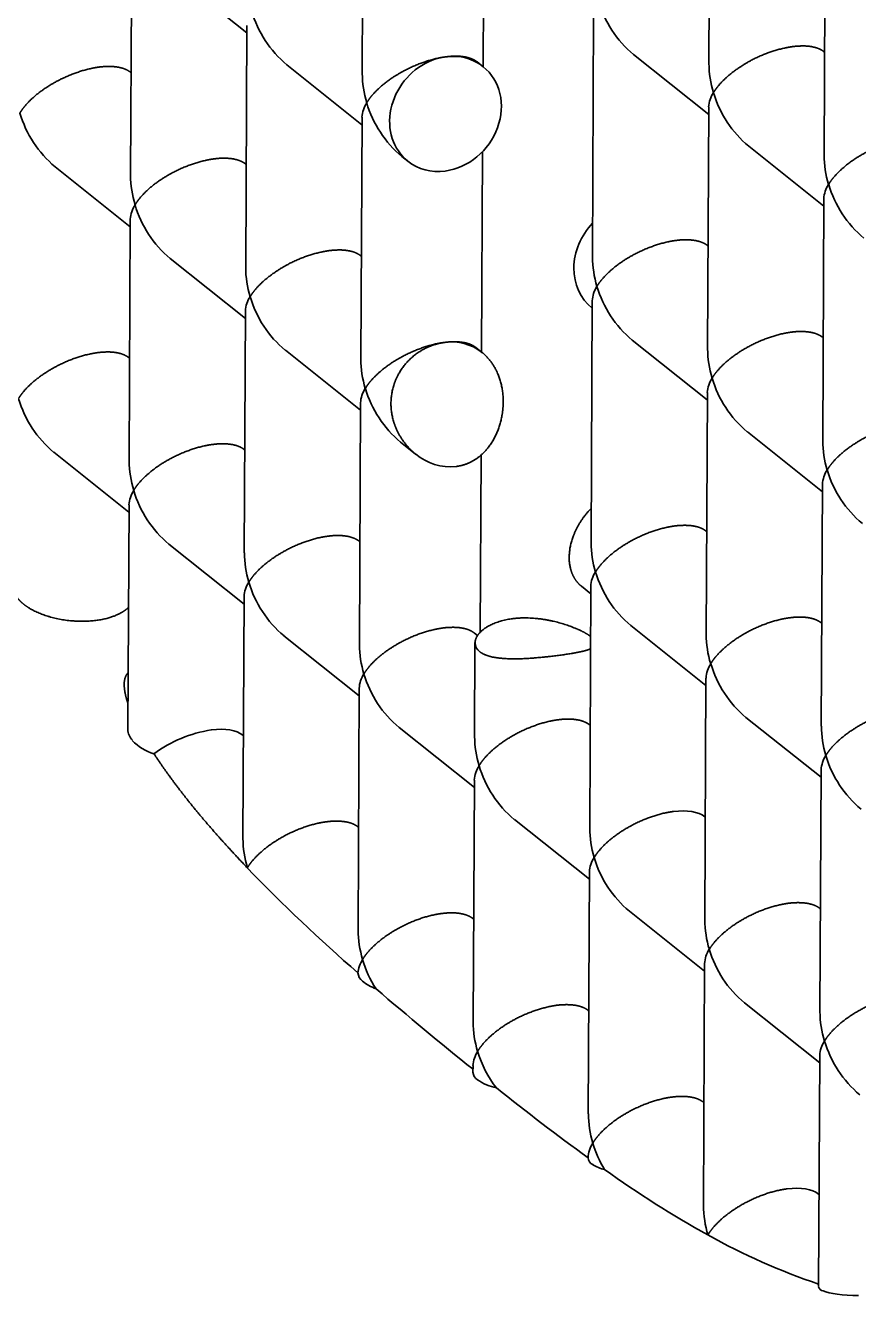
# Model space of a CAD drawing. Extents: x 23 to 587, y 4 to 413.
# Drawn here: x 420.53 to 423.98, y 117.92 to 123.18 of the extents above; entities that cross this region are included whole.
import ezdxf

# ---------------------------------------------------------------- set-up
doc = ezdxf.new("R2010")
doc.units = 0
doc.layers.get('0').update_dxf_attribs({"lineweight": 13})

# ---------------------------------------------------------------- blocks, each defined once
blk = doc.blocks.new('BLOCK6941')
at = {"color": 7, "lineweight": 35, "ltscale": 0.050027}
for p, q in [((-5.698, -38.043), (-5.708, -40.044)), ((-8.569, -38.127), (-8.579, -40.128)), ((-4.745, -38.802), (-4.755, -40.803)), ((-10.487, -38.971), (-10.496, -40.972)), ((-6.663, -39.646), (-6.673, -41.647)), ((-9.534, -39.731), (-9.543, -41.732)), ((-5.71, -40.405), (-5.719, -42.406)), ((-8.58, -40.49), (-8.59, -42.491)), ((-4.757, -41.165), (-4.766, -43.166)), ((-10.498, -41.334), (-10.508, -43.335)), ((-6.674, -42.009), (-6.684, -44.01)), ((-9.545, -42.093), (-9.555, -44.094)), ((-5.721, -42.768), (-5.731, -44.769)), ((-8.592, -42.853), (-8.601, -44.854)), ((-4.768, -43.527), (-4.778, -45.528)), ((-9.556, -44.456), (-9.566, -46.457)), ((-6.686, -44.371), (-6.695, -46.372)), ((-5.733, -45.131), (-5.742, -47.132)), ((-8.603, -45.215), (-8.613, -47.216)), ((-4.779, -45.89), (-4.789, -47.891)), ((-7.65, -45.975), (-7.66, -47.976)), ((-6.697, -46.734), (-6.707, -48.735)), ((-5.744, -47.493), (-5.754, -49.495))]:
    blk.add_line(p, q, dxfattribs=at)
at = {"color": 7, "lineweight": 35, "ltscale": 0.04149}
for p, q in [((-7.57, -38.412), (-7.578, -40.072)), ((-7.582, -40.775), (-7.59, -42.434))]:
    blk.add_line(p, q, dxfattribs=at)
at = {"color": 7, "lineweight": 35, "ltscale": 0.019884}
for p, q in [((-9.534, -39.792), (-10.156, -39.297)), ((-5.71, -40.467), (-6.332, -39.971)), ((-8.581, -40.552), (-9.203, -40.056)), ((-4.757, -41.226), (-5.379, -40.731)), ((-10.498, -41.396), (-11.12, -40.9)), ((-9.545, -42.155), (-10.167, -41.659)), ((-5.722, -42.83), (-6.344, -42.334)), ((-8.592, -42.914), (-9.214, -42.419)), ((-4.768, -43.589), (-5.39, -43.093)), ((-10.51, -43.758), (-11.132, -43.263)), ((-9.557, -44.518), (-10.179, -44.022)), ((-5.733, -45.192), (-6.355, -44.697)), ((-8.603, -45.277), (-9.226, -44.781)), ((-4.78, -45.952), (-5.402, -45.456)), ((-7.65, -46.036), (-8.272, -45.541)), ((-6.697, -46.796), (-7.319, -46.3)), ((-5.744, -47.555), (-6.366, -47.059)), ((-4.791, -48.314), (-5.413, -47.819))]:
    blk.add_line(p, q, dxfattribs=at)
at = {"color": 7, "lineweight": 35, "ltscale": 0.001572}
for p, q in [((-7.577, -40.072), (-7.627, -40.033)), ((-8.201, -40.854), (-8.25, -40.815))]:
    blk.add_line(p, q, dxfattribs=at)
at = {"color": 7, "lineweight": 35, "ltscale": 0.00016101}
for p, q in [((-4.751, -39.953), (-4.756, -39.948)), ((-10.492, -40.122), (-10.497, -40.118)), ((-9.539, -40.881), (-9.544, -40.877)), ((-5.715, -41.556), (-5.72, -41.552)), ((-8.586, -41.641), (-8.591, -41.637)), ((-4.762, -42.315), (-4.767, -42.311)), ((-10.503, -42.485), (-10.509, -42.481)), ((-9.55, -43.244), (-9.555, -43.24)), ((-5.727, -43.919), (-5.732, -43.915)), ((-8.597, -44.003), (-8.602, -43.999)), ((-4.774, -44.678), (-4.779, -44.674)), ((-6.691, -45.522), (-6.696, -45.518)), ((-5.738, -46.281), (-5.743, -46.277)), ((-8.609, -46.366), (-8.614, -46.362)), ((-4.785, -47.041), (-4.79, -47.037)), ((-7.656, -47.125), (-7.661, -47.121)), ((-6.703, -47.885), (-6.708, -47.881)), ((-5.749, -48.644), (-5.754, -48.64)), ((-4.796, -49.403), (-4.801, -49.399))]:
    blk.add_line(p, q, dxfattribs=at)
at = {"color": 7, "lineweight": 35, "ltscale": 0.001623}
blk.add_line((-7.587, -42.436), (-7.638, -42.396), dxfattribs=at)
at = {"color": 7, "lineweight": 35, "ltscale": 0.004003}
blk.add_line((-8.136, -43.278), (-8.261, -43.178), dxfattribs=at)
at = {"color": 7, "lineweight": 35, "ltscale": 0.036655}
blk.add_line((-7.594, -43.285), (-7.601, -44.751), dxfattribs=at)
at = {"color": 7, "lineweight": 35, "ltscale": 0.046465}
blk.add_line((-10.509, -43.697), (-10.518, -45.555), dxfattribs=at)
at = {"color": 7, "lineweight": 35, "ltscale": 0.002466}
blk.add_line((-6.686, -44.433), (-6.763, -44.371), dxfattribs=at)
at = {"color": 7, "lineweight": 35, "ltscale": 0.00081739}
blk.add_line((-7.624, -44.779), (-7.649, -44.759), dxfattribs=at)
at = {"color": 7, "lineweight": 35, "ltscale": 0.019329}
blk.add_line((-7.645, -44.84), (-7.648, -45.613), dxfattribs=at)
at = {"color": 7, "lineweight": 35, "ltscale": 0.000160907}
blk.add_line((-9.562, -45.607), (-9.567, -45.603), dxfattribs=at)
at = {"color": 7, "lineweight": 35, "ltscale": 0.001377}
blk.add_line((-7.661, -48.337), (-7.662, -48.393), dxfattribs=at)
at = {"color": 7, "lineweight": 35, "ltscale": 0.047829}
blk.add_line((-4.791, -48.253), (-4.8, -50.166), dxfattribs=at)
at = {"color": 7, "lineweight": 35, "ltscale": 0.000132281}
blk.add_line((-6.708, -49.097), (-6.708, -49.102), dxfattribs=at)
at = {"color": 7, "lineweight": 35}
for centre, radius, start, end in [((-8.618, -39.355), 0.913, 196.3594, 230.1725), ((-5.748, -39.27), 0.913, 196.3619, 230.1623), ((-7.741, -40.125), 0.837, 180.2046, 197.1191), ((-4.871, -40.041), 0.837, 180.2046, 197.1191), ((-5.472, -40.419), 0.239, 146.5034, 176.6622), ((-4.794, -40.03), 0.913, 196.3619, 230.1623), ((-10.536, -40.199), 0.913, 196.3619, 230.1623), ((-8.342, -40.504), 0.239, 146.5034, 176.6622), ((-7.665, -40.114), 0.913, 196.3619, 230.1623), ((-3.918, -40.8), 0.837, 180.1991, 197.116), ((-9.659, -40.969), 0.837, 180.2046, 197.1191), ((-4.519, -41.179), 0.239, 146.5034, 176.6622), ((-3.841, -40.789), 0.913, 196.3619, 230.1623), ((-10.26, -41.348), 0.239, 146.5034, 176.6622), ((-9.583, -40.958), 0.913, 196.3619, 230.1623), ((-5.835, -41.644), 0.837, 180.2046, 197.1191), ((-8.706, -41.729), 0.837, 180.1991, 197.116), ((-6.436, -42.023), 0.239, 146.5034, 176.6622), ((-5.759, -41.633), 0.913, 196.3594, 230.1725), ((-9.307, -42.107), 0.239, 146.5034, 176.6622), ((-8.63, -41.718), 0.913, 196.3594, 230.1725), ((-7.838, -42.757), 0.408, 51.9477, 98.4396), ((-4.882, -42.403), 0.837, 180.2046, 197.1191), ((-7.753, -42.488), 0.837, 180.2046, 197.1191), ((-5.483, -42.782), 0.239, 146.5034, 176.6622), ((-4.806, -42.392), 0.913, 196.3619, 230.1623), ((-8.354, -42.867), 0.239, 146.5034, 176.6622), ((-7.676, -42.477), 0.913, 196.3619, 230.1623), ((-10.547, -42.562), 0.913, 196.3619, 230.1623), ((-3.929, -43.163), 0.837, 180.2046, 197.1191), ((-7.846, -42.933), 0.45, 229.8928, 275.7686), ((-9.67, -43.332), 0.837, 180.2046, 197.1191), ((-4.53, -43.541), 0.239, 146.5034, 176.6622), ((-3.853, -43.152), 0.913, 196.3619, 230.1623), ((-10.271, -43.711), 0.239, 146.5034, 176.6622), ((-9.594, -43.321), 0.913, 196.3619, 230.1623), ((-5.847, -44.007), 0.837, 180.1991, 197.116), ((-8.717, -44.091), 0.837, 180.2046, 197.1191), ((-9.318, -44.47), 0.239, 146.5034, 176.6622), ((-8.641, -44.08), 0.913, 196.3619, 230.1623), ((-6.448, -44.385), 0.239, 146.5034, 176.6622), ((-5.77, -43.996), 0.913, 196.3619, 230.1623), ((-4.894, -44.766), 0.837, 180.2046, 197.1191), ((-7.764, -44.851), 0.837, 180.1991, 197.116), ((-7.555, -44.838), 0.0898, 181.3011, 234.8281), ((-5.494, -45.145), 0.239, 146.5034, 176.6622), ((-4.817, -44.755), 0.913, 196.3619, 230.1623), ((-8.365, -45.229), 0.239, 146.5034, 176.6622), ((-7.688, -44.84), 0.913, 196.3619, 230.1623), ((-10.379, -45.549), 0.14, 182.4198, 223.4599), ((-9.656, -46.643), 1.097, 98.9959, 126.1206), ((-3.94, -45.525), 0.837, 180.2046, 197.1191), ((-10.172, -45.343), 0.434, 224.4458, 252.4984), ((-6.811, -45.61), 0.837, 180.2046, 197.1191), ((-4.541, -45.904), 0.239, 146.5296, 176.692), ((-3.864, -45.515), 0.913, 196.3619, 230.1623), ((-7.412, -45.989), 0.239, 146.5034, 176.6622), ((-6.735, -45.599), 0.913, 196.3619, 230.1623), ((-5.858, -46.369), 0.837, 180.2046, 197.1191), ((-8.729, -46.454), 0.837, 180.2046, 197.1191), ((-6.459, -46.748), 0.239, 146.5034, 176.6622), ((-5.782, -46.359), 0.913, 196.3619, 230.1623), ((1.054, -36.471), 14.72, 224.029, 228.9424), ((-4.905, -47.129), 0.837, 180.2046, 197.1191), ((-7.775, -47.213), 0.837, 180.2046, 197.1191), ((-5.506, -47.507), 0.239, 146.5034, 176.6622), ((-4.829, -47.118), 0.913, 196.3594, 230.1725), ((-8.368, -47.595), 0.247, 146.9169, 174.2882), ((-7.663, -47.184), 0.954, 196.8321, 212.865), ((-8.512, -47.556), 0.104, 187.9642, 231.4373), ((-8.35, -47.366), 0.354, 230.173, 251.2491), ((10.813, -25.3), 29.554, 229.2872, 231.3102), ((-3.952, -47.888), 0.837, 180.2046, 197.1191), ((-6.823, -47.973), 0.837, 180.1991, 197.116), ((-7.423, -48.351), 0.239, 146.5303, 176.688), ((-6.713, -47.944), 0.951, 196.807, 217.4709), ((-4.553, -48.267), 0.239, 146.5034, 176.6622), ((-3.875, -47.877), 0.913, 196.3619, 230.1623), ((-7.579, -48.384), 0.084, 185.6658, 237.5349), ((-7.382, -48.1), 0.43, 235.8022, 258.6489), ((6.598, -30.839), 22.595, 231.5016, 233.9202), ((-5.869, -48.732), 0.837, 180.2046, 197.1191), ((-6.474, -49.109), 0.235, 146.3401, 177.8314), ((-5.758, -48.703), 0.953, 196.8276, 211.2862), ((-6.641, -49.094), 0.0687, 185.7195, 244.4685), ((-6.487, -48.854), 0.354, 238.6602, 256.0548), ((-1.357, -41.909), 8.962, 234.4148, 240.8886), ((-4.916, -49.492), 0.837, 180.2046, 197.1191), ((-3.014, -44.882), 5.558, 240.9044, 251.2475), ((-4.753, -50.152), 0.0501, 196.8566, 259.4264)]:
    blk.add_arc(centre, radius, start, end, dxfattribs=at)
for centre, major_axis, ratio, start_param, end_param in [((-7.889, -40.463), (-0.312, -0.391), 0.873156, 3.141568, 6.283161), ((-7.889, -40.463), (-0.312, -0.391), 0.873156, 0.734757, 3.141568), ((-7.889, -40.463), (-0.312, -0.391), 0.873156, 6.283161, 7.017942), ((-6.364, -41.678), (0.312, 0.391), 0.873156, 1.466383, 3.141568), ((-10.02, -45.881), (0.489, 0.234), 0.464926, 0.221706, 0.956609), ((-6.196, -46.556), (0.489, 0.234), 0.464922, 0.221717, 0.956598), ((-5.254, -49.678), (0.489, 0.234), 0.464922, 0.221717, 0.956598), ((-4.269, -50.132), (0.531, 0.035), 0.193839, 3.509724, 4.313006)]:
    blk.add_ellipse(centre, major_axis=major_axis, ratio=ratio, start_param=start_param, end_param=end_param, dxfattribs=at)
for points, knots in [([(-5.671, -40.287), (-5.655, -40.261), (-5.636, -40.234), (-5.612, -40.207), (-5.529, -40.124), (-5.415, -40.045), (-5.322, -39.993), (-5.199, -39.943), (-5.074, -39.916), (-5.054, -39.912), (-5.035, -39.909), (-5.016, -39.906)], [0, 0, 0, 0, 0, 0, 0.437223, 0.437223, 0.437223, 1.382095, 1.382095, 1.382095, 1.555484, 1.555484, 1.555484, 1.555484, 1.555484, 1.555484]), ([(-4.756, -39.948), (-4.779, -39.93), (-4.81, -39.915), (-4.849, -39.904), (-4.907, -39.898), (-4.972, -39.902), (-4.987, -39.903), (-5.001, -39.904), (-5.016, -39.906)], [0, 0, 0, 0, 0, 0, 0.4890695, 0.4890695, 0.4890695, 0.6239272, 0.6239272, 0.6239272, 0.6239272, 0.6239272, 0.6239272]), ([(-8.542, -40.372), (-8.526, -40.346), (-8.507, -40.319), (-8.483, -40.292), (-8.4, -40.209), (-8.286, -40.129), (-8.193, -40.078), (-8.069, -40.028), (-7.944, -40), (-7.925, -39.996), (-7.906, -39.993), (-7.887, -39.991)], [0, 0, 0, 0, 0, 0, 0.437223, 0.437223, 0.437223, 1.382095, 1.382095, 1.382095, 1.555484, 1.555484, 1.555484, 1.555484, 1.555484, 1.555484]), ([(-7.627, -40.033), (-7.65, -40.015), (-7.681, -39.999), (-7.719, -39.989), (-7.778, -39.983), (-7.843, -39.986), (-7.857, -39.987), (-7.872, -39.989), (-7.887, -39.991)], [0, 0, 0, 0, 0, 0, 0.4890695, 0.4890695, 0.4890695, 0.6239272, 0.6239272, 0.6239272, 0.6239272, 0.6239272, 0.6239272]), ([(-11.412, -40.456), (-11.397, -40.43), (-11.377, -40.403), (-11.354, -40.377), (-11.271, -40.293), (-11.157, -40.214), (-11.063, -40.163), (-10.94, -40.113), (-10.815, -40.085), (-10.795, -40.081), (-10.776, -40.078), (-10.757, -40.075)], [0, 0, 0, 0, 0, 0, 0.437223, 0.437223, 0.437223, 1.382095, 1.382095, 1.382095, 1.555484, 1.555484, 1.555484, 1.555484, 1.555484, 1.555484]), ([(-10.497, -40.118), (-10.521, -40.099), (-10.552, -40.084), (-10.59, -40.074), (-10.648, -40.068), (-10.714, -40.071), (-10.728, -40.072), (-10.743, -40.074), (-10.757, -40.075)], [0, 0, 0, 0, 0, 0, 0.4890695, 0.4890695, 0.4890695, 0.6239272, 0.6239272, 0.6239272, 0.6239272, 0.6239272, 0.6239272]), ([(-4.718, -41.047), (-4.702, -41.02), (-4.683, -40.993), (-4.659, -40.967), (-4.576, -40.883), (-4.462, -40.804), (-4.369, -40.753), (-4.245, -40.703), (-4.12, -40.675), (-4.101, -40.671), (-4.082, -40.668), (-4.063, -40.666)], [0, 0, 0, 0, 0, 0, 0.437223, 0.437223, 0.437223, 1.382095, 1.382095, 1.382095, 1.555484, 1.555484, 1.555484, 1.555484, 1.555484, 1.555484]), ([(-10.459, -41.216), (-10.444, -41.19), (-10.424, -41.163), (-10.401, -41.136), (-10.318, -41.053), (-10.204, -40.973), (-10.11, -40.922), (-9.987, -40.872), (-9.862, -40.844), (-9.842, -40.84), (-9.823, -40.837), (-9.804, -40.835)], [0, 0, 0, 0, 0, 0, 0.437223, 0.437223, 0.437223, 1.382095, 1.382095, 1.382095, 1.555484, 1.555484, 1.555484, 1.555484, 1.555484, 1.555484]), ([(-9.544, -40.877), (-9.567, -40.859), (-9.598, -40.843), (-9.637, -40.833), (-9.695, -40.827), (-9.761, -40.83), (-9.775, -40.831), (-9.79, -40.833), (-9.804, -40.835)], [0, 0, 0, 0, 0, 0, 0.4890695, 0.4890695, 0.4890695, 0.6239272, 0.6239272, 0.6239272, 0.6239272, 0.6239272, 0.6239272]), ([(-6.636, -41.891), (-6.62, -41.864), (-6.6, -41.837), (-6.577, -41.811), (-6.494, -41.727), (-6.38, -41.648), (-6.287, -41.597), (-6.163, -41.547), (-6.038, -41.519), (-6.019, -41.515), (-5.999, -41.512), (-5.981, -41.51)], [0, 0, 0, 0, 0, 0, 0.437223, 0.437223, 0.437223, 1.382095, 1.382095, 1.382095, 1.555484, 1.555484, 1.555484, 1.555484, 1.555484, 1.555484]), ([(-5.72, -41.552), (-5.744, -41.533), (-5.775, -41.518), (-5.813, -41.508), (-5.872, -41.502), (-5.937, -41.505), (-5.951, -41.506), (-5.966, -41.508), (-5.981, -41.51)], [0, 0, 0, 0, 0, 0, 0.4890695, 0.4890695, 0.4890695, 0.6239272, 0.6239272, 0.6239272, 0.6239272, 0.6239272, 0.6239272]), ([(-9.506, -41.975), (-9.49, -41.949), (-9.471, -41.922), (-9.447, -41.895), (-9.364, -41.812), (-9.25, -41.733), (-9.157, -41.681), (-9.034, -41.631), (-8.909, -41.604), (-8.889, -41.6), (-8.87, -41.597), (-8.851, -41.594)], [0, 0, 0, 0, 0, 0, 0.437223, 0.437223, 0.437223, 1.382095, 1.382095, 1.382095, 1.555484, 1.555484, 1.555484, 1.555484, 1.555484, 1.555484]), ([(-8.591, -41.637), (-8.614, -41.618), (-8.645, -41.603), (-8.684, -41.592), (-8.742, -41.586), (-8.807, -41.59), (-8.822, -41.591), (-8.836, -41.592), (-8.851, -41.594)], [0, 0, 0, 0, 0, 0, 0.4890695, 0.4890695, 0.4890695, 0.6239272, 0.6239272, 0.6239272, 0.6239272, 0.6239272, 0.6239272]), ([(-8.553, -42.735), (-8.537, -42.708), (-8.518, -42.681), (-8.494, -42.655), (-8.411, -42.571), (-8.297, -42.492), (-8.204, -42.441), (-8.08, -42.391), (-7.956, -42.363), (-7.936, -42.359), (-7.917, -42.356), (-7.898, -42.354)], [0, 0, 0, 0, 0, 0, 0.437223, 0.437223, 0.437223, 1.382095, 1.382095, 1.382095, 1.555484, 1.555484, 1.555484, 1.555484, 1.555484, 1.555484]), ([(-7.898, -42.354), (-7.967, -42.363), (-8.036, -42.385), (-8.101, -42.419), (-8.219, -42.511), (-8.299, -42.638), (-8.326, -42.709), (-8.354, -42.857), (-8.328, -43.005), (-8.301, -43.076), (-8.252, -43.161), (-8.187, -43.232), (-8.171, -43.248), (-8.154, -43.264), (-8.136, -43.278)], [0, 0, 0, 0, 0, 0, 0.634212, 0.634212, 0.634212, 1.278462, 1.278462, 1.278462, 1.920898, 1.920898, 1.920898, 2.121165, 2.121165, 2.121165, 2.121165, 2.121165, 2.121165]), ([(-7.638, -42.396), (-7.661, -42.377), (-7.692, -42.362), (-7.731, -42.352), (-7.789, -42.346), (-7.854, -42.349), (-7.869, -42.35), (-7.883, -42.352), (-7.898, -42.354)], [0, 0, 0, 0, 0, 0, 0.4890695, 0.4890695, 0.4890695, 0.6239272, 0.6239272, 0.6239272, 0.6239272, 0.6239272, 0.6239272]), ([(-5.683, -42.65), (-5.667, -42.624), (-5.647, -42.597), (-5.624, -42.57), (-5.541, -42.487), (-5.427, -42.408), (-5.334, -42.356), (-5.21, -42.306), (-5.085, -42.278), (-5.066, -42.275), (-5.046, -42.271), (-5.027, -42.269)], [0, 0, 0, 0, 0, 0, 0.437223, 0.437223, 0.437223, 1.382095, 1.382095, 1.382095, 1.555484, 1.555484, 1.555484, 1.555484, 1.555484, 1.555484]), ([(-4.767, -42.311), (-4.791, -42.293), (-4.822, -42.277), (-4.86, -42.267), (-4.919, -42.261), (-4.984, -42.264), (-4.998, -42.265), (-5.013, -42.267), (-5.027, -42.269)], [0, 0, 0, 0, 0, 0, 0.4890695, 0.4890695, 0.4890695, 0.6239272, 0.6239272, 0.6239272, 0.6239272, 0.6239272, 0.6239272]), ([(-11.424, -42.819), (-11.408, -42.793), (-11.389, -42.766), (-11.365, -42.739), (-11.282, -42.656), (-11.168, -42.577), (-11.075, -42.525), (-10.951, -42.475), (-10.826, -42.448), (-10.807, -42.444), (-10.788, -42.441), (-10.769, -42.438)], [0, 0, 0, 0, 0, 0, 0.437223, 0.437223, 0.437223, 1.382095, 1.382095, 1.382095, 1.555484, 1.555484, 1.555484, 1.555484, 1.555484, 1.555484]), ([(-10.509, -42.481), (-10.532, -42.462), (-10.563, -42.447), (-10.601, -42.436), (-10.66, -42.43), (-10.725, -42.434), (-10.739, -42.435), (-10.754, -42.436), (-10.769, -42.438)], [0, 0, 0, 0, 0, 0, 0.4890695, 0.4890695, 0.4890695, 0.6239272, 0.6239272, 0.6239272, 0.6239272, 0.6239272, 0.6239272]), ([(-7.587, -42.436), (-7.534, -42.478), (-7.49, -42.532), (-7.456, -42.595), (-7.41, -42.734), (-7.406, -42.883), (-7.415, -42.958), (-7.452, -43.102), (-7.528, -43.226), (-7.576, -43.28), (-7.65, -43.336), (-7.736, -43.367), (-7.757, -43.373), (-7.779, -43.377), (-7.8, -43.38)], [0, 0, 0, 0, 0, 0, 0.63159, 0.63159, 0.63159, 1.276529, 1.276529, 1.276529, 1.912628, 1.912628, 1.912628, 2.110977, 2.110977, 2.110977, 2.110977, 2.110977, 2.110977]), ([(-4.729, -43.409), (-4.714, -43.383), (-4.694, -43.356), (-4.671, -43.329), (-4.588, -43.246), (-4.474, -43.167), (-4.38, -43.115), (-4.257, -43.065), (-4.132, -43.038), (-4.112, -43.034), (-4.093, -43.031), (-4.074, -43.028)], [0, 0, 0, 0, 0, 0, 0.437223, 0.437223, 0.437223, 1.382095, 1.382095, 1.382095, 1.555484, 1.555484, 1.555484, 1.555484, 1.555484, 1.555484]), ([(-9.555, -43.24), (-9.579, -43.221), (-9.61, -43.206), (-9.648, -43.196), (-9.707, -43.19), (-9.772, -43.193), (-9.786, -43.194), (-9.801, -43.196), (-9.816, -43.198)], [0, 0, 0, 0, 0, 0, 0.4890695, 0.4890695, 0.4890695, 0.6239272, 0.6239272, 0.6239272, 0.6239272, 0.6239272, 0.6239272]), ([(-10.471, -43.579), (-10.455, -43.552), (-10.436, -43.525), (-10.412, -43.499), (-10.329, -43.415), (-10.215, -43.336), (-10.122, -43.285), (-9.998, -43.235), (-9.873, -43.207), (-9.854, -43.203), (-9.835, -43.2), (-9.816, -43.198)], [0, 0, 0, 0, 0, 0, 0.437223, 0.437223, 0.437223, 1.382095, 1.382095, 1.382095, 1.555484, 1.555484, 1.555484, 1.555484, 1.555484, 1.555484]), ([(-6.683, -43.727), (-6.743, -43.787), (-6.794, -43.858), (-6.832, -43.936), (-6.873, -44.074), (-6.865, -44.201), (-6.853, -44.252), (-6.827, -44.306), (-6.787, -44.35), (-6.78, -44.357), (-6.772, -44.365), (-6.763, -44.371)], [0, 0, 0, 0, 0, 0, 0.742314, 0.742314, 0.742314, 1.30054, 1.30054, 1.30054, 1.425992, 1.425992, 1.425992, 1.425992, 1.425992, 1.425992]), ([(-6.647, -44.253), (-6.631, -44.227), (-6.612, -44.2), (-6.588, -44.173), (-6.505, -44.09), (-6.391, -44.011), (-6.298, -43.959), (-6.174, -43.909), (-6.049, -43.882), (-6.03, -43.878), (-6.011, -43.875), (-5.992, -43.872)], [0, 0, 0, 0, 0, 0, 0.437223, 0.437223, 0.437223, 1.382095, 1.382095, 1.382095, 1.555484, 1.555484, 1.555484, 1.555484, 1.555484, 1.555484]), ([(-5.732, -43.915), (-5.755, -43.896), (-5.786, -43.881), (-5.825, -43.87), (-5.883, -43.865), (-5.948, -43.868), (-5.963, -43.869), (-5.977, -43.87), (-5.992, -43.872)], [0, 0, 0, 0, 0, 0, 0.4890695, 0.4890695, 0.4890695, 0.6239272, 0.6239272, 0.6239272, 0.6239272, 0.6239272, 0.6239272]), ([(-9.518, -44.338), (-9.502, -44.312), (-9.482, -44.285), (-9.459, -44.258), (-9.376, -44.175), (-9.262, -44.096), (-9.169, -44.044), (-9.045, -43.994), (-8.92, -43.966), (-8.901, -43.963), (-8.881, -43.959), (-8.862, -43.957)], [0, 0, 0, 0, 0, 0, 0.437223, 0.437223, 0.437223, 1.382095, 1.382095, 1.382095, 1.555484, 1.555484, 1.555484, 1.555484, 1.555484, 1.555484]), ([(-8.602, -43.999), (-8.626, -43.981), (-8.657, -43.965), (-8.695, -43.955), (-8.754, -43.949), (-8.819, -43.952), (-8.833, -43.953), (-8.848, -43.955), (-8.862, -43.957)], [0, 0, 0, 0, 0, 0, 0.4890695, 0.4890695, 0.4890695, 0.6239272, 0.6239272, 0.6239272, 0.6239272, 0.6239272, 0.6239272]), ([(-11.432, -44.468), (-11.405, -44.504), (-11.366, -44.537), (-11.318, -44.566), (-11.169, -44.635), (-10.986, -44.667), (-10.865, -44.671), (-10.707, -44.652), (-10.587, -44.6), (-10.557, -44.584), (-10.533, -44.565), (-10.513, -44.545)], [0, 0, 0, 0, 0, 0, 0.562335, 0.562335, 0.562335, 1.565984, 1.565984, 1.565984, 1.937444, 1.937444, 1.937444, 1.937444, 1.937444, 1.937444]), ([(-6.687, -44.787), (-6.722, -44.761), (-6.772, -44.733), (-6.834, -44.707), (-6.997, -44.652), (-7.184, -44.625), (-7.295, -44.624), (-7.463, -44.655), (-7.581, -44.725), (-7.616, -44.757), (-7.639, -44.795), (-7.644, -44.83), (-7.644, -44.834), (-7.645, -44.837), (-7.645, -44.84)], [0, 0, 0, 0, 0, 0, 0.649396, 0.649396, 0.649396, 1.587268, 1.587268, 1.587268, 2.162375, 2.162375, 2.162375, 2.219857, 2.219857, 2.219857, 2.219857, 2.219857, 2.219857]), ([(-5.694, -45.013), (-5.678, -44.986), (-5.659, -44.959), (-5.635, -44.933), (-5.552, -44.85), (-5.438, -44.77), (-5.345, -44.719), (-5.221, -44.669), (-5.096, -44.641), (-5.077, -44.637), (-5.058, -44.634), (-5.039, -44.632)], [0, 0, 0, 0, 0, 0, 0.437223, 0.437223, 0.437223, 1.382095, 1.382095, 1.382095, 1.555484, 1.555484, 1.555484, 1.555484, 1.555484, 1.555484]), ([(-4.779, -44.674), (-4.802, -44.655), (-4.833, -44.64), (-4.872, -44.63), (-4.93, -44.624), (-4.995, -44.627), (-5.01, -44.628), (-5.024, -44.63), (-5.039, -44.632)], [0, 0, 0, 0, 0, 0, 0.4890695, 0.4890695, 0.4890695, 0.6239272, 0.6239272, 0.6239272, 0.6239272, 0.6239272, 0.6239272]), ([(-8.565, -45.097), (-8.549, -45.071), (-8.529, -45.044), (-8.506, -45.017), (-8.423, -44.934), (-8.309, -44.855), (-8.215, -44.803), (-8.092, -44.753), (-7.967, -44.726), (-7.948, -44.722), (-7.928, -44.719), (-7.909, -44.716)], [0, 0, 0, 0, 0, 0, 0.437223, 0.437223, 0.437223, 1.382095, 1.382095, 1.382095, 1.555484, 1.555484, 1.555484, 1.555484, 1.555484, 1.555484]), ([(-7.649, -44.759), (-7.673, -44.74), (-7.704, -44.725), (-7.742, -44.714), (-7.801, -44.709), (-7.866, -44.712), (-7.88, -44.713), (-7.895, -44.714), (-7.909, -44.716)], [0, 0, 0, 0, 0, 0, 0.4890695, 0.4890695, 0.4890695, 0.6239272, 0.6239272, 0.6239272, 0.6239272, 0.6239272, 0.6239272]), ([(-7.607, -44.912), (-7.579, -44.934), (-7.539, -44.951), (-7.49, -44.962), (-7.338, -44.979), (-7.158, -44.968), (-7.038, -44.955), (-6.882, -44.936), (-6.762, -44.912), (-6.732, -44.905), (-6.707, -44.897), (-6.687, -44.888)], [0, 0, 0, 0, 0, 0, 0.546195, 0.546195, 0.546195, 1.538598, 1.538598, 1.538598, 1.904381, 1.904381, 1.904381, 1.904381, 1.904381, 1.904381]), ([(-10.517, -45.087), (-10.534, -45.105), (-10.543, -45.126), (-10.547, -45.146), (-10.551, -45.192), (-10.545, -45.239), (-10.54, -45.265), (-10.532, -45.296), (-10.523, -45.326), (-10.521, -45.331), (-10.519, -45.336), (-10.518, -45.341)], [0, 0, 0, 0, 0, 0, 0.330601, 0.330601, 0.330601, 0.7417761, 0.7417761, 0.7417761, 0.8221004, 0.8221004, 0.8221004, 0.8221004, 0.8221004, 0.8221004]), ([(-4.741, -45.772), (-4.725, -45.746), (-4.706, -45.719), (-4.682, -45.692), (-4.599, -45.609), (-4.485, -45.53), (-4.392, -45.478), (-4.268, -45.428), (-4.143, -45.4), (-4.124, -45.397), (-4.105, -45.393), (-4.086, -45.391)], [0, 0, 0, 0, 0, 0, 0.437223, 0.437223, 0.437223, 1.382095, 1.382095, 1.382095, 1.555484, 1.555484, 1.555484, 1.555484, 1.555484, 1.555484]), ([(-7.611, -45.857), (-7.596, -45.83), (-7.576, -45.803), (-7.553, -45.777), (-7.47, -45.694), (-7.356, -45.614), (-7.262, -45.563), (-7.139, -45.513), (-7.014, -45.485), (-6.994, -45.481), (-6.975, -45.478), (-6.956, -45.476)], [0, 0, 0, 0, 0, 0, 0.437223, 0.437223, 0.437223, 1.382095, 1.382095, 1.382095, 1.555484, 1.555484, 1.555484, 1.555484, 1.555484, 1.555484]), ([(-6.696, -45.518), (-6.72, -45.499), (-6.751, -45.484), (-6.789, -45.474), (-6.847, -45.468), (-6.913, -45.471), (-6.927, -45.472), (-6.942, -45.474), (-6.956, -45.476)], [0, 0, 0, 0, 0, 0, 0.4890695, 0.4890695, 0.4890695, 0.6239272, 0.6239272, 0.6239272, 0.6239272, 0.6239272, 0.6239272]), ([(-10.302, -45.757), (-10.25, -45.837), (-10.195, -45.916), (-10.138, -45.993), (-9.99, -46.187), (-9.83, -46.375), (-9.732, -46.485), (-9.631, -46.594), (-9.529, -46.701)], [0, 0, 0, 0, 0, 0, 1.360869, 1.360869, 1.360869, 3.408781, 3.408781, 3.408781, 3.408781, 3.408781, 3.408781]), ([(-6.658, -46.616), (-6.643, -46.59), (-6.623, -46.563), (-6.6, -46.536), (-6.517, -46.453), (-6.403, -46.374), (-6.309, -46.322), (-6.186, -46.272), (-6.061, -46.244), (-6.041, -46.241), (-6.022, -46.237), (-6.003, -46.235)], [0, 0, 0, 0, 0, 0, 0.437223, 0.437223, 0.437223, 1.382095, 1.382095, 1.382095, 1.555484, 1.555484, 1.555484, 1.555484, 1.555484, 1.555484]), ([(-9.529, -46.701), (-9.513, -46.674), (-9.494, -46.647), (-9.47, -46.621), (-9.387, -46.538), (-9.273, -46.458), (-9.18, -46.407), (-9.056, -46.357), (-8.931, -46.329), (-8.912, -46.325), (-8.893, -46.322), (-8.874, -46.32)], [0, 0, 0, 0, 0, 0, 0.437223, 0.437223, 0.437223, 1.382095, 1.382095, 1.382095, 1.555484, 1.555484, 1.555484, 1.555484, 1.555484, 1.555484]), ([(-8.614, -46.362), (-8.637, -46.343), (-8.668, -46.328), (-8.707, -46.318), (-8.765, -46.312), (-8.83, -46.315), (-8.845, -46.316), (-8.859, -46.318), (-8.874, -46.32)], [0, 0, 0, 0, 0, 0, 0.4890695, 0.4890695, 0.4890695, 0.6239272, 0.6239272, 0.6239272, 0.6239272, 0.6239272, 0.6239272]), ([(-8.576, -47.46), (-8.56, -47.434), (-8.541, -47.407), (-8.517, -47.38), (-8.434, -47.297), (-8.32, -47.218), (-8.227, -47.166), (-8.103, -47.116), (-7.978, -47.088), (-7.959, -47.085), (-7.94, -47.081), (-7.921, -47.079)], [0, 0, 0, 0, 0, 0, 0.437223, 0.437223, 0.437223, 1.382095, 1.382095, 1.382095, 1.555484, 1.555484, 1.555484, 1.555484, 1.555484, 1.555484]), ([(-7.661, -47.121), (-7.684, -47.103), (-7.715, -47.088), (-7.753, -47.077), (-7.812, -47.071), (-7.877, -47.074), (-7.891, -47.076), (-7.906, -47.077), (-7.921, -47.079)], [0, 0, 0, 0, 0, 0, 0.4890695, 0.4890695, 0.4890695, 0.6239272, 0.6239272, 0.6239272, 0.6239272, 0.6239272, 0.6239272]), ([(-5.705, -47.375), (-5.689, -47.349), (-5.67, -47.322), (-5.646, -47.295), (-5.563, -47.212), (-5.449, -47.133), (-5.356, -47.081), (-5.233, -47.032), (-5.108, -47.004), (-5.088, -47), (-5.069, -46.997), (-5.05, -46.994)], [0, 0, 0, 0, 0, 0, 0.437223, 0.437223, 0.437223, 1.382095, 1.382095, 1.382095, 1.555484, 1.555484, 1.555484, 1.555484, 1.555484, 1.555484]), ([(-4.79, -47.037), (-4.813, -47.018), (-4.844, -47.003), (-4.883, -46.993), (-4.941, -46.987), (-5.007, -46.99), (-5.021, -46.991), (-5.035, -46.992), (-5.05, -46.994)], [0, 0, 0, 0, 0, 0, 0.4890695, 0.4890695, 0.4890695, 0.6239272, 0.6239272, 0.6239272, 0.6239272, 0.6239272, 0.6239272]), ([(-4.752, -48.135), (-4.736, -48.108), (-4.717, -48.082), (-4.693, -48.055), (-4.61, -47.972), (-4.496, -47.892), (-4.403, -47.841), (-4.28, -47.791), (-4.155, -47.763), (-4.135, -47.759), (-4.116, -47.756), (-4.097, -47.754)], [0, 0, 0, 0, 0, 0, 0.437223, 0.437223, 0.437223, 1.382095, 1.382095, 1.382095, 1.555484, 1.555484, 1.555484, 1.555484, 1.555484, 1.555484]), ([(-7.623, -48.219), (-7.607, -48.193), (-7.588, -48.166), (-7.564, -48.139), (-7.481, -48.056), (-7.367, -47.977), (-7.274, -47.925), (-7.15, -47.876), (-7.025, -47.848), (-7.006, -47.844), (-6.987, -47.841), (-6.968, -47.838)], [0, 0, 0, 0, 0, 0, 0.437223, 0.437223, 0.437223, 1.382095, 1.382095, 1.382095, 1.555484, 1.555484, 1.555484, 1.555484, 1.555484, 1.555484]), ([(-6.708, -47.881), (-6.731, -47.862), (-6.762, -47.847), (-6.8, -47.837), (-6.859, -47.831), (-6.924, -47.834), (-6.938, -47.835), (-6.953, -47.836), (-6.968, -47.838)], [0, 0, 0, 0, 0, 0, 0.4890695, 0.4890695, 0.4890695, 0.6239272, 0.6239272, 0.6239272, 0.6239272, 0.6239272, 0.6239272]), ([(-6.67, -48.979), (-6.654, -48.952), (-6.635, -48.926), (-6.611, -48.899), (-6.528, -48.816), (-6.414, -48.736), (-6.321, -48.685), (-6.197, -48.635), (-6.072, -48.607), (-6.053, -48.603), (-6.034, -48.6), (-6.015, -48.598)], [0, 0, 0, 0, 0, 0, 0.437223, 0.437223, 0.437223, 1.382095, 1.382095, 1.382095, 1.555484, 1.555484, 1.555484, 1.555484, 1.555484, 1.555484]), ([(-5.754, -48.64), (-5.778, -48.621), (-5.809, -48.606), (-5.847, -48.596), (-5.906, -48.59), (-5.971, -48.593), (-5.985, -48.594), (-6, -48.596), (-6.015, -48.598)], [0, 0, 0, 0, 0, 0, 0.4890695, 0.4890695, 0.4890695, 0.6239272, 0.6239272, 0.6239272, 0.6239272, 0.6239272, 0.6239272]), ([(-5.717, -49.738), (-5.701, -49.712), (-5.681, -49.685), (-5.658, -49.658), (-5.575, -49.575), (-5.461, -49.496), (-5.368, -49.444), (-5.244, -49.394), (-5.119, -49.366), (-5.1, -49.363), (-5.08, -49.36), (-5.062, -49.357)], [0, 0, 0, 0, 0, 0, 0.437223, 0.437223, 0.437223, 1.382095, 1.382095, 1.382095, 1.555484, 1.555484, 1.555484, 1.555484, 1.555484, 1.555484])]:
    blk.add_open_spline(points, degree=5, knots=knots, dxfattribs=at)

msp = doc.modelspace()

# ---------------------------------------------------------------- block references
at = {"lineweight": 0, "xscale": 0.5, "yscale": 0.5, "zscale": 0.5}
msp.add_blockref('BLOCK6941', (426.2143, 143.0406), dxfattribs=at)

doc.saveas('drawing.dxf')
